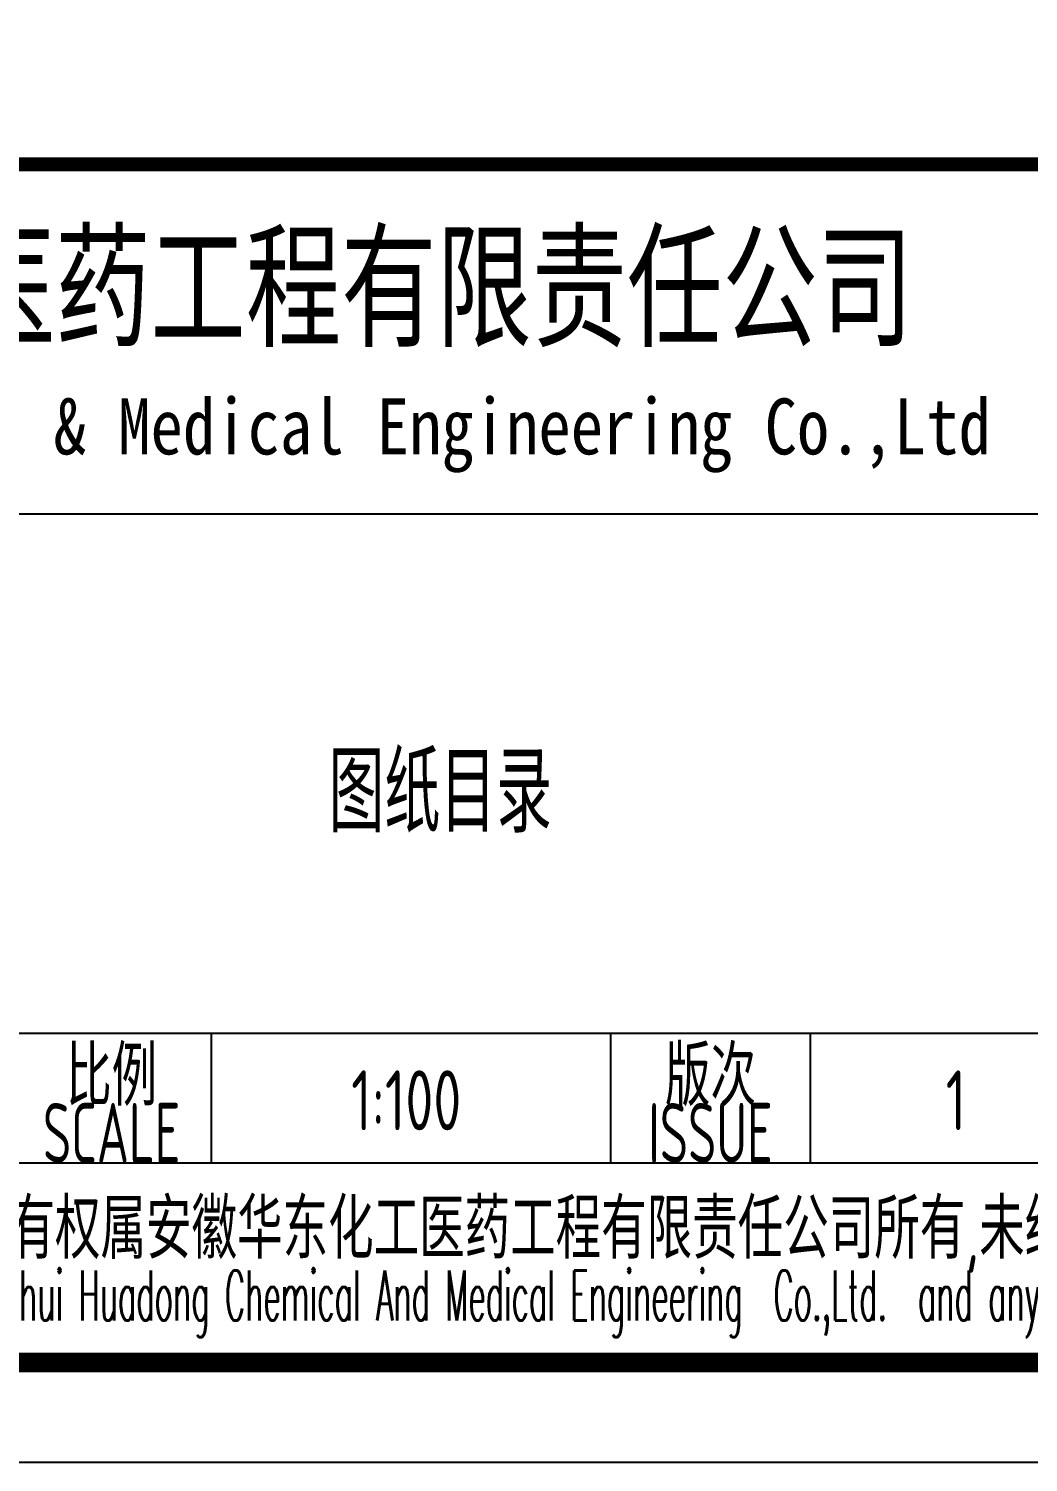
# Model space of a CAD drawing. Extents: x 4532298 to 10139194, y -639876 to -207028.
# Drawn here: x 4558295 to 4563302, y -270198 to -263018 of the extents above; entities that cross this region are included whole.
import ezdxf
from ezdxf.enums import TextEntityAlignment as Align

# ---------------------------------------------------------------- set-up
doc = ezdxf.new("R2010")
doc.units = 0
doc.header["$LTSCALE"] = 1000
doc.header["$MEASUREMENT"] = 0
doc.layers.get('0').update_dxf_attribs({"linetype": 'CONTINUOUS'})
doc.layers.add('DIM_SYMB', color=3, linetype='CONTINUOUS')
doc.layers.add('PUB_TITLE', color=4, linetype='CONTINUOUS')
doc.styles.add('ECEC_TQ', font='txt_l.shx', dxfattribs={"bigfont": 'hztxt_l.shx'})
doc.styles.add('sceie', font='sceie.shx', dxfattribs={"width": 0.7, "bigfont": 'sceic.shx'})
doc.styles.add('TSSD_Rein', font='Tssdeng.shx', dxfattribs={"width": 0.7, "bigfont": 'hztxt.shx'})
doc.styles.add('宋体', font='', dxfattribs={"width": 0.7})
doc.styles.get('宋体').set_extended_font_data('SimSun')

msp = doc.modelspace()

# ---------------------------------------------------------------- linework, layer by layer
for p, q in [((4552710.2, -265448.2), (4563710.2, -265448.2)), ((4558210.2, -268048.2), (4570710.2, -268048.2)), ((4559210.2, -268698.2), (4559210.2, -268048.2)), ((4561210.2, -268698.2), (4561210.2, -268048.2)), ((4562210.2, -268698.2), (4562210.2, -268048.2)), ((4552710.2, -268698.2), (4570710.2, -268698.2)), ((4552710.2, -269698.2), (4570710.2, -269698.2))]:
    msp.add_line(p, q)
at = {"const_width": 70}
msp.add_lwpolyline([(4570710.2, -263698.2), (4552710.2, -263698.2)], dxfattribs=at)
at = {"layer": 'PUB_TITLE'}
msp.add_lwpolyline([(4550210.2, -270198.2), (4571210.2, -270198.2), (4571210.2, -240498.2), (4550210.2, -240498.2)], close=True, dxfattribs=at)
at = {"layer": 'PUB_TITLE', "const_width": 100}
msp.add_lwpolyline([(4552710.2, -269698.2), (4570710.2, -269698.2), (4570710.2, -240998.2), (4552710.2, -240998.2)], close=True, dxfattribs=at)

# ---------------------------------------------------------------- texts
for s, height, style, width, p in [('安徽华东化工医药工程有限责任公司', 500, '宋体', 0.7, (4558905, -264298.2)), ('Anhui Huadong Chemical & Medical Engineering Co.,Ltd', 280, '宋体', 0.85, (4558905, -265048.2)), ('比例', 300, 'sceie', 0.8, (4558710.2, -268248.2)), ('版次', 300, 'sceie', 0.8, (4561710.2, -268248.2)), ('1:100', 300, 'sceie', 0.8, (4560186.1, -268385.1)), ('1', 300, 'sceie', 0.8, (4562939.5, -268385.1)), ('SCALE', 300, 'sceie', 0.7, (4558710.2, -268548.2)), ('ISSUE', 300, 'sceie', 0.7, (4561710.2, -268548.2)), ('本文件专有权属安徽华东化工医药工程有限责任公司所有,未经许可不得复制或转让给第三方', 300, 'sceie', 0.8, (4561881.3, -269047.1)), ('The proprietary right of this document belongs to Anhui Huadong Chemical And Medical Engineering  Co.,Ltd.  and any replication or transfer to the 3rd. side is forbidden without its permission. ', 250, 'ECEC_TQ', 0.45, (4561710.2, -269398.2))]:
    msp.add_text(s, height=height, dxfattribs=dict(style=style, width=width)).set_placement(p, align=Align.MIDDLE)
at = {"layer": 'DIM_SYMB', "color": 7, "linetype": 'ByBlock', "style": 'TSSD_Rein', "width": 0.7}
msp.add_text('图纸目录', height=400, dxfattribs=at).set_placement((4559796.4, -267043.3))

doc.saveas('drawing.dxf')
